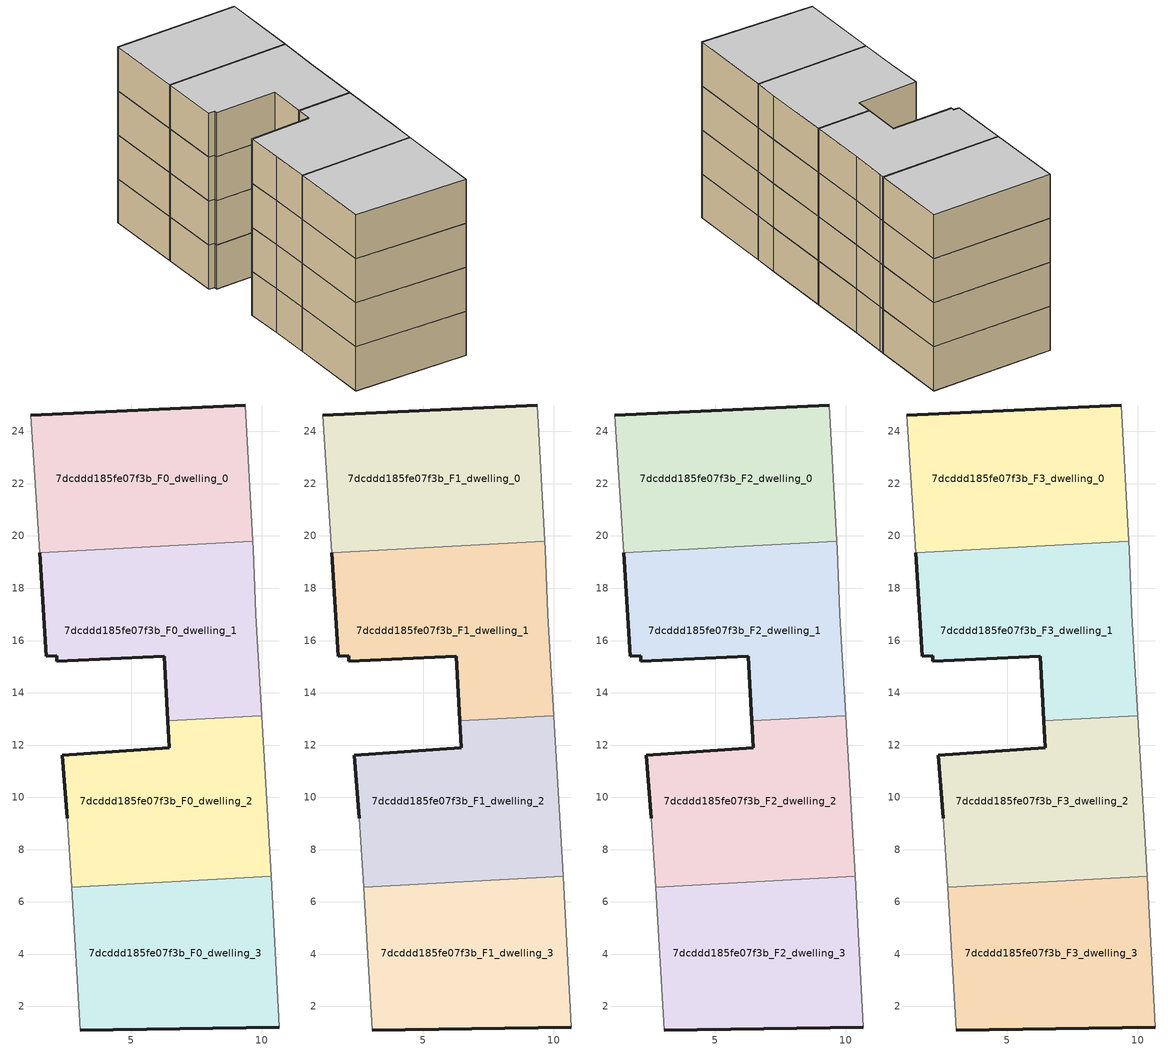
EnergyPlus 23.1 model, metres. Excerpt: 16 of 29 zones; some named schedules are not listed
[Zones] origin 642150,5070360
7dcddd185fe07f3b_F0_dwelling_0
 floor ground (EU_floor_Construction): 9.65,19.8 9.37,25.01 1.17,24.61 1.51,19.36 z0
 wall outside (EU_wall_Construction): 1.17,24.61 9.37,25.01 z0:3
 wall adiabatic (EU_wall_Construction): 9.37,25.01 9.65,19.8 / 1.51,19.36 1.17,24.61 z0:3
 wall to 7dcddd185fe07f3b_F0_dwelling_1 (EU_wall_Construction): 9.65,19.8 1.51,19.36 z0:3
7dcddd185fe07f3b_F0_dwelling_1
 floor ground (EU_floor_Construction): 10,13.13 9.77,17.01 9.67,19.51 9.65,19.8 1.51,19.36 1.76,15.41 2.16,15.41 2.16,15.21 6.27,15.41 6.41,12.93 z0
 wall outside (EU_wall_Construction): 6.41,12.93 6.27,15.41 2.16,15.21 2.16,15.41 1.76,15.41 1.51,19.36 z0:3
 wall adiabatic (EU_wall_Construction): 9.65,19.8 9.67,19.51 9.77,17.01 10,13.13 z0:3
 wall to 7dcddd185fe07f3b_F0_dwelling_2 (EU_wall_Construction): 10,13.13 6.41,12.93 z0:3
7dcddd185fe07f3b_F0_dwelling_2
 floor ground (EU_floor_Construction): 10.35,6.98 10.27,8.6 10,13.13 6.41,12.93 6.46,11.9 2.36,11.61 2.56,9.2 2.72,6.56 z0
 wall outside (EU_wall_Construction): 2.56,9.2 2.36,11.61 6.46,11.9 6.41,12.93 z0:3
 wall adiabatic (EU_wall_Construction): 2.72,6.56 2.56,9.2 / 10,13.13 10.27,8.6 10.35,6.98 z0:3
 wall to 7dcddd185fe07f3b_F0_dwelling_3 (EU_wall_Construction): 10.35,6.98 2.72,6.56 z0:3
7dcddd185fe07f3b_F0_dwelling_3
 floor ground (EU_floor_Construction): 10.67,1.2 10.35,6.98 2.72,6.56 3.06,1.1 z0
 wall outside (EU_wall_Construction): 10.67,1.2 3.06,1.1 z0:3
 wall adiabatic (EU_wall_Construction): 10.35,6.98 10.67,1.2 / 3.06,1.1 2.72,6.56 z0:3
7dcddd185fe07f3b_F1_dwelling_0
 floor to 7dcddd185fe07f3b_F0_dwelling_0 (EU_floor_Construction): 9.65,19.8 9.37,25.01 1.17,24.61 1.51,19.36 z3
 wall outside (EU_wall_Construction): 1.17,24.61 9.37,25.01 z3:6
 wall adiabatic (EU_wall_Construction): 9.37,25.01 9.65,19.8 / 1.51,19.36 1.17,24.61 z3:6
 wall to 7dcddd185fe07f3b_F1_dwelling_1 (EU_wall_Construction): 9.65,19.8 1.51,19.36 z3:6
7dcddd185fe07f3b_F1_dwelling_1
 floor to 7dcddd185fe07f3b_F0_dwelling_1 (EU_floor_Construction): 10,13.13 9.77,17.01 9.67,19.51 9.65,19.8 1.51,19.36 1.76,15.41 2.16,15.41 2.16,15.21 6.27,15.41 6.41,12.93 z3
 wall outside (EU_wall_Construction): 6.41,12.93 6.27,15.41 2.16,15.21 2.16,15.41 1.76,15.41 1.51,19.36 z3:6
 wall adiabatic (EU_wall_Construction): 9.65,19.8 9.67,19.51 9.77,17.01 10,13.13 z3:6
 wall to 7dcddd185fe07f3b_F1_dwelling_2 (EU_wall_Construction): 10,13.13 6.41,12.93 z3:6
7dcddd185fe07f3b_F1_dwelling_2
 floor to 7dcddd185fe07f3b_F0_dwelling_2 (EU_floor_Construction): 10.35,6.98 10.27,8.6 10,13.13 6.41,12.93 6.46,11.9 2.36,11.61 2.56,9.2 2.72,6.56 z3
 wall outside (EU_wall_Construction): 2.56,9.2 2.36,11.61 6.46,11.9 6.41,12.93 z3:6
 wall adiabatic (EU_wall_Construction): 2.72,6.56 2.56,9.2 / 10,13.13 10.27,8.6 10.35,6.98 z3:6
 wall to 7dcddd185fe07f3b_F1_dwelling_3 (EU_wall_Construction): 10.35,6.98 2.72,6.56 z3:6
7dcddd185fe07f3b_F1_dwelling_3
 floor to 7dcddd185fe07f3b_F0_dwelling_3 (EU_floor_Construction): 10.67,1.2 10.35,6.98 2.72,6.56 3.06,1.1 z3
 wall outside (EU_wall_Construction): 10.67,1.2 3.06,1.1 z3:6
 wall adiabatic (EU_wall_Construction): 10.35,6.98 10.67,1.2 / 3.06,1.1 2.72,6.56 z3:6
7dcddd185fe07f3b_F2_dwelling_0
 floor to 7dcddd185fe07f3b_F1_dwelling_0 (EU_floor_Construction): 9.65,19.8 9.37,25.01 1.17,24.61 1.51,19.36 z6
 wall outside (EU_wall_Construction): 1.17,24.61 9.37,25.01 z6:9
 wall adiabatic (EU_wall_Construction): 9.37,25.01 9.65,19.8 / 1.51,19.36 1.17,24.61 z6:9
 wall to 7dcddd185fe07f3b_F2_dwelling_1 (EU_wall_Construction): 9.65,19.8 1.51,19.36 z6:9
7dcddd185fe07f3b_F2_dwelling_1
 floor to 7dcddd185fe07f3b_F1_dwelling_1 (EU_floor_Construction): 10,13.13 9.77,17.01 9.67,19.51 9.65,19.8 1.51,19.36 1.76,15.41 2.16,15.41 2.16,15.21 6.27,15.41 6.41,12.93 z6
 wall outside (EU_wall_Construction): 6.41,12.93 6.27,15.41 2.16,15.21 2.16,15.41 1.76,15.41 1.51,19.36 z6:9
 wall adiabatic (EU_wall_Construction): 9.65,19.8 9.67,19.51 9.77,17.01 10,13.13 z6:9
 wall to 7dcddd185fe07f3b_F2_dwelling_2 (EU_wall_Construction): 10,13.13 6.41,12.93 z6:9
7dcddd185fe07f3b_F2_dwelling_2
 floor to 7dcddd185fe07f3b_F1_dwelling_2 (EU_floor_Construction): 10.35,6.98 10.27,8.6 10,13.13 6.41,12.93 6.46,11.9 2.36,11.61 2.56,9.2 2.72,6.56 z6
 wall outside (EU_wall_Construction): 2.56,9.2 2.36,11.61 6.46,11.9 6.41,12.93 z6:9
 wall adiabatic (EU_wall_Construction): 2.72,6.56 2.56,9.2 / 10,13.13 10.27,8.6 10.35,6.98 z6:9
 wall to 7dcddd185fe07f3b_F2_dwelling_3 (EU_wall_Construction): 10.35,6.98 2.72,6.56 z6:9
7dcddd185fe07f3b_F2_dwelling_3
 floor to 7dcddd185fe07f3b_F1_dwelling_3 (EU_floor_Construction): 10.67,1.2 10.35,6.98 2.72,6.56 3.06,1.1 z6
 wall outside (EU_wall_Construction): 10.67,1.2 3.06,1.1 z6:9
 wall adiabatic (EU_wall_Construction): 10.35,6.98 10.67,1.2 / 3.06,1.1 2.72,6.56 z6:9
7dcddd185fe07f3b_F3_dwelling_0
 floor to 7dcddd185fe07f3b_F2_dwelling_0 (EU_floor_Construction): 9.65,19.8 9.37,25.01 1.17,24.61 1.51,19.36 z9
 wall outside (EU_wall_Construction): 1.17,24.61 9.37,25.01 z9:12
 wall adiabatic (EU_wall_Construction): 9.37,25.01 9.65,19.8 / 1.51,19.36 1.17,24.61 z9:12
 wall to 7dcddd185fe07f3b_F3_dwelling_1 (EU_wall_Construction): 9.65,19.8 1.51,19.36 z9:12
 ceiling to 7dcddd185fe07f3b_F4_dwelling_0 (EU_floor_Construction): 9.37,25.01 9.65,19.8 1.51,19.36 1.17,24.61 z12
7dcddd185fe07f3b_F3_dwelling_1
 floor to 7dcddd185fe07f3b_F2_dwelling_1 (EU_floor_Construction): 10,13.13 9.77,17.01 9.67,19.51 9.65,19.8 1.51,19.36 1.76,15.41 2.16,15.41 2.16,15.21 6.27,15.41 6.41,12.93 z9
 wall outside (EU_wall_Construction): 6.41,12.93 6.27,15.41 2.16,15.21 2.16,15.41 1.76,15.41 1.51,19.36 z9:12
 wall adiabatic (EU_wall_Construction): 9.65,19.8 9.67,19.51 9.77,17.01 10,13.13 z9:12
 wall to 7dcddd185fe07f3b_F3_dwelling_2 (EU_wall_Construction): 10,13.13 6.41,12.93 z9:12
 ceiling to 7dcddd185fe07f3b_F4_dwelling_1 (EU_floor_Construction): 9.65,19.8 9.67,19.51 9.77,17.01 10,13.13 6.41,12.93 6.27,15.41 2.16,15.21 2.16,15.41 1.76,15.41 1.51,19.36 z12
7dcddd185fe07f3b_F3_dwelling_2
 floor to 7dcddd185fe07f3b_F2_dwelling_2 (EU_floor_Construction): 10.35,6.98 10.27,8.6 10,13.13 6.41,12.93 6.46,11.9 2.36,11.61 2.56,9.2 2.72,6.56 z9
 wall outside (EU_wall_Construction): 2.56,9.2 2.36,11.61 6.46,11.9 6.41,12.93 z9:12
 wall adiabatic (EU_wall_Construction): 2.72,6.56 2.56,9.2 / 10,13.13 10.27,8.6 10.35,6.98 z9:12
 wall to 7dcddd185fe07f3b_F3_dwelling_3 (EU_wall_Construction): 10.35,6.98 2.72,6.56 z9:12
 ceiling to 7dcddd185fe07f3b_F4_dwelling_2 (EU_floor_Construction): 10,13.13 10.27,8.6 10.35,6.98 2.72,6.56 2.56,9.2 2.36,11.61 6.46,11.9 6.41,12.93 z12
7dcddd185fe07f3b_F3_dwelling_3
 floor to 7dcddd185fe07f3b_F2_dwelling_3 (EU_floor_Construction): 10.67,1.2 10.35,6.98 2.72,6.56 3.06,1.1 z9
 wall outside (EU_wall_Construction): 10.67,1.2 3.06,1.1 z9:12
 wall adiabatic (EU_wall_Construction): 10.35,6.98 10.67,1.2 / 3.06,1.1 2.72,6.56 z9:12
 ceiling to 7dcddd185fe07f3b_F4_dwelling_3 (EU_floor_Construction): 10.35,6.98 10.67,1.2 3.06,1.1 2.72,6.56 z12
[Building]
EU S2 Campaign: North Axis=0; Terrain=City; Solar Distribution=FullExterior
[Site:Location]
Lyon-Bron: Latitude=45.75; Longitude=5; Time Zone=1; Elevation=198
[SizingPeriod:WeatherFileDays]
AnnualSizingPeriod: Begin Month=1; Begin Day of Month=1; End Month=12; End Day of Month=31; Day of Week for Start Day=Monday; Use Weather File Daylight Saving Period=No; Use Weather File Rain and Snow Indicators=No
[MATERIAL]
EU_InternalMass_Material: Roughness=MediumRough; Thickness=0.1; Conductivity=1; Density=1800; Specific Heat=900; Thermal Absorptance=0.9; Solar Absorptance=0.7; Visible Absorptance=0.7
[MATERIAL:NOMASS] Roughness=MediumRough; Thermal Absorptance=0.9; Solar Absorptance=0.7; Visible Absorptance=0.7
Name | Thermal Resistance
EU_wall_NoMass | 0.776494
EU_floor_NoMass | 0.421597
[CONSTRUCTION]
EU_wall_Construction: EU_wall_NoMass
EU_floor_Construction: EU_floor_NoMass
EU_InternalMass_Construction: EU_InternalMass_Material
[ZONE] Type=1; Multiplier=1; Ceiling Height=autocalculate; Floor Area=autocalculate; Part of Total Floor Area=Yes
Name | Volume
7dcddd185fe07f3b_F0_dwelling_0 | 128.729
7dcddd185fe07f3b_F1_dwelling_0; 7dcddd185fe07f3b_F2_dwelling_0; 7dcddd185fe07f3b_F3_dwelling_0 | 128.728
7dcddd185fe07f3b_F0_dwelling_1 | 128.703
7dcddd185fe07f3b_F1_dwelling_1; 7dcddd185fe07f3b_F2_dwelling_1; 7dcddd185fe07f3b_F3_dwelling_1 | 128.701
7dcddd185fe07f3b_F0_dwelling_2; 7dcddd185fe07f3b_F1_dwelling_2; 7dcddd185fe07f3b_F2_dwelling_2; 7dcddd185fe07f3b_F3_dwelling_2 | 128.717
7dcddd185fe07f3b_F0_dwelling_3 | 128.716
7dcddd185fe07f3b_F1_dwelling_3; 7dcddd185fe07f3b_F2_dwelling_3; 7dcddd185fe07f3b_F3_dwelling_3 | 128.715
[INTERNALMASS] Construction=EU_InternalMass_Construction
Name | Zone or ZoneList | Surface Area
7dcddd185fe07f3b_F0_dwelling_0_EU_InternalMass | 7dcddd185fe07f3b_F0_dwelling_0 | 42.9095
7dcddd185fe07f3b_F0_dwelling_1_EU_InternalMass | 7dcddd185fe07f3b_F0_dwelling_1 | 42.9009
7dcddd185fe07f3b_F0_dwelling_2_EU_InternalMass | 7dcddd185fe07f3b_F0_dwelling_2 | 42.9058
7dcddd185fe07f3b_F0_dwelling_3_EU_InternalMass | 7dcddd185fe07f3b_F0_dwelling_3 | 42.9051
7dcddd185fe07f3b_F1_dwelling_0_EU_InternalMass | 7dcddd185fe07f3b_F1_dwelling_0 | 42.9095
7dcddd185fe07f3b_F1_dwelling_1_EU_InternalMass | 7dcddd185fe07f3b_F1_dwelling_1 | 42.9009
7dcddd185fe07f3b_F1_dwelling_2_EU_InternalMass | 7dcddd185fe07f3b_F1_dwelling_2 | 42.9058
7dcddd185fe07f3b_F1_dwelling_3_EU_InternalMass | 7dcddd185fe07f3b_F1_dwelling_3 | 42.9051
7dcddd185fe07f3b_F2_dwelling_0_EU_InternalMass | 7dcddd185fe07f3b_F2_dwelling_0 | 42.9095
7dcddd185fe07f3b_F2_dwelling_1_EU_InternalMass | 7dcddd185fe07f3b_F2_dwelling_1 | 42.9009
7dcddd185fe07f3b_F2_dwelling_2_EU_InternalMass | 7dcddd185fe07f3b_F2_dwelling_2 | 42.9058
7dcddd185fe07f3b_F2_dwelling_3_EU_InternalMass | 7dcddd185fe07f3b_F2_dwelling_3 | 42.9051
7dcddd185fe07f3b_F3_dwelling_0_EU_InternalMass | 7dcddd185fe07f3b_F3_dwelling_0 | 42.9095
7dcddd185fe07f3b_F3_dwelling_1_EU_InternalMass | 7dcddd185fe07f3b_F3_dwelling_1 | 42.9009
7dcddd185fe07f3b_F3_dwelling_2_EU_InternalMass | 7dcddd185fe07f3b_F3_dwelling_2 | 42.9058
7dcddd185fe07f3b_F3_dwelling_3_EU_InternalMass | 7dcddd185fe07f3b_F3_dwelling_3 | 42.9051
[OTHEREQUIPMENT] Fuel Type=Electricity; Design Level Calculation Method=Watts/Area; Power per Zone Floor Area=1; Fraction Latent=0; Fraction Radiant=0; Fraction Lost=0; Carbon Dioxide Generation Rate=0; EndUse Subcategory=EU_Step8_InternalGains
Name | Zone or ZoneList or Space or SpaceList | Schedule
EU_Step8_InternalGain_7dcddd185fe07f3b_F0_dwelling_0_f000 | 7dcddd185fe07f3b_F0_dwelling_0 | EU_Step8_GainSchedule_7dcddd185fe07f3b_F0_dwelling_0_f000
EU_Step8_InternalGain_7dcddd185fe07f3b_F0_dwelling_1_f000 | 7dcddd185fe07f3b_F0_dwelling_1 | EU_Step8_GainSchedule_7dcddd185fe07f3b_F0_dwelling_1_f000
EU_Step8_InternalGain_7dcddd185fe07f3b_F0_dwelling_2_f000 | 7dcddd185fe07f3b_F0_dwelling_2 | EU_Step8_GainSchedule_7dcddd185fe07f3b_F0_dwelling_2_f000
EU_Step8_InternalGain_7dcddd185fe07f3b_F0_dwelling_3_f000 | 7dcddd185fe07f3b_F0_dwelling_3 | EU_Step8_GainSchedule_7dcddd185fe07f3b_F0_dwelling_3_f000
EU_Step8_InternalGain_7dcddd185fe07f3b_F1_dwelling_0_f000 | 7dcddd185fe07f3b_F1_dwelling_0 | EU_Step8_GainSchedule_7dcddd185fe07f3b_F1_dwelling_0_f000
EU_Step8_InternalGain_7dcddd185fe07f3b_F1_dwelling_1_f000 | 7dcddd185fe07f3b_F1_dwelling_1 | EU_Step8_GainSchedule_7dcddd185fe07f3b_F1_dwelling_1_f000
EU_Step8_InternalGain_7dcddd185fe07f3b_F1_dwelling_2_f000 | 7dcddd185fe07f3b_F1_dwelling_2 | EU_Step8_GainSchedule_7dcddd185fe07f3b_F1_dwelling_2_f000
EU_Step8_InternalGain_7dcddd185fe07f3b_F1_dwelling_3_f000 | 7dcddd185fe07f3b_F1_dwelling_3 | EU_Step8_GainSchedule_7dcddd185fe07f3b_F1_dwelling_3_f000
EU_Step8_InternalGain_7dcddd185fe07f3b_F2_dwelling_0_f000 | 7dcddd185fe07f3b_F2_dwelling_0 | EU_Step8_GainSchedule_7dcddd185fe07f3b_F2_dwelling_0_f000
EU_Step8_InternalGain_7dcddd185fe07f3b_F2_dwelling_1_f000 | 7dcddd185fe07f3b_F2_dwelling_1 | EU_Step8_GainSchedule_7dcddd185fe07f3b_F2_dwelling_1_f000
EU_Step8_InternalGain_7dcddd185fe07f3b_F2_dwelling_2_f000 | 7dcddd185fe07f3b_F2_dwelling_2 | EU_Step8_GainSchedule_7dcddd185fe07f3b_F2_dwelling_2_f000
EU_Step8_InternalGain_7dcddd185fe07f3b_F2_dwelling_3_f000 | 7dcddd185fe07f3b_F2_dwelling_3 | EU_Step8_GainSchedule_7dcddd185fe07f3b_F2_dwelling_3_f000
EU_Step8_InternalGain_7dcddd185fe07f3b_F3_dwelling_0_f000 | 7dcddd185fe07f3b_F3_dwelling_0 | EU_Step8_GainSchedule_7dcddd185fe07f3b_F3_dwelling_0_f000
EU_Step8_InternalGain_7dcddd185fe07f3b_F3_dwelling_1_f000 | 7dcddd185fe07f3b_F3_dwelling_1 | EU_Step8_GainSchedule_7dcddd185fe07f3b_F3_dwelling_1_f000
EU_Step8_InternalGain_7dcddd185fe07f3b_F3_dwelling_2_f000 | 7dcddd185fe07f3b_F3_dwelling_2 | EU_Step8_GainSchedule_7dcddd185fe07f3b_F3_dwelling_2_f000
EU_Step8_InternalGain_7dcddd185fe07f3b_F3_dwelling_3_f000 | 7dcddd185fe07f3b_F3_dwelling_3 | EU_Step8_GainSchedule_7dcddd185fe07f3b_F3_dwelling_3_f000
[ZONEVENTILATION:DESIGNFLOWRATE] Schedule=EU_AlwaysOn; Design Flow Rate Calculation Method=AirChanges/Hour; Air Changes per Hour=0.693814; Ventilation Type=Natural; Fan Pressure Rise=0; Fan Total Efficiency=1; Constant Term Coefficient=1; Temperature Term Coefficient=0; Velocity Term Coefficient=0; Velocity Squared Term Coefficient=0; Minimum Indoor Temperature=-100; Maximum Indoor Temperature=100; Delta Temperature=-100; Minimum Outdoor Temperature=-100; Maximum Outdoor Temperature=100; Maximum Wind Speed=40
Name | Zone or ZoneList or Space or SpaceList
EU_ConstantAir_7dcddd185fe07f3b_F0_dwelling_0 | 7dcddd185fe07f3b_F0_dwelling_0
EU_ConstantAir_7dcddd185fe07f3b_F0_dwelling_1 | 7dcddd185fe07f3b_F0_dwelling_1
EU_ConstantAir_7dcddd185fe07f3b_F0_dwelling_2 | 7dcddd185fe07f3b_F0_dwelling_2
EU_ConstantAir_7dcddd185fe07f3b_F0_dwelling_3 | 7dcddd185fe07f3b_F0_dwelling_3
EU_ConstantAir_7dcddd185fe07f3b_F1_dwelling_0 | 7dcddd185fe07f3b_F1_dwelling_0
EU_ConstantAir_7dcddd185fe07f3b_F1_dwelling_1 | 7dcddd185fe07f3b_F1_dwelling_1
EU_ConstantAir_7dcddd185fe07f3b_F1_dwelling_2 | 7dcddd185fe07f3b_F1_dwelling_2
EU_ConstantAir_7dcddd185fe07f3b_F1_dwelling_3 | 7dcddd185fe07f3b_F1_dwelling_3
EU_ConstantAir_7dcddd185fe07f3b_F2_dwelling_0 | 7dcddd185fe07f3b_F2_dwelling_0
EU_ConstantAir_7dcddd185fe07f3b_F2_dwelling_1 | 7dcddd185fe07f3b_F2_dwelling_1
EU_ConstantAir_7dcddd185fe07f3b_F2_dwelling_2 | 7dcddd185fe07f3b_F2_dwelling_2
EU_ConstantAir_7dcddd185fe07f3b_F2_dwelling_3 | 7dcddd185fe07f3b_F2_dwelling_3
EU_ConstantAir_7dcddd185fe07f3b_F3_dwelling_0 | 7dcddd185fe07f3b_F3_dwelling_0
EU_ConstantAir_7dcddd185fe07f3b_F3_dwelling_1 | 7dcddd185fe07f3b_F3_dwelling_1
EU_ConstantAir_7dcddd185fe07f3b_F3_dwelling_2 | 7dcddd185fe07f3b_F3_dwelling_2
EU_ConstantAir_7dcddd185fe07f3b_F3_dwelling_3 | 7dcddd185fe07f3b_F3_dwelling_3
[HVACTEMPLATE:THERMOSTAT] Constant Heating Setpoint=20; Constant Cooling Setpoint=50
EU_HeatOnly_7dcddd185fe07f3b_F0_dwelling_0; EU_HeatOnly_7dcddd185fe07f3b_F0_dwelling_1; EU_HeatOnly_7dcddd185fe07f3b_F0_dwelling_2; EU_HeatOnly_7dcddd185fe07f3b_F0_dwelling_3; EU_HeatOnly_7dcddd185fe07f3b_F1_dwelling_0; EU_HeatOnly_7dcddd185fe07f3b_F1_dwelling_1; EU_HeatOnly_7dcddd185fe07f3b_F1_dwelling_2; EU_HeatOnly_7dcddd185fe07f3b_F1_dwelling_3; EU_HeatOnly_7dcddd185fe07f3b_F2_dwelling_0; EU_HeatOnly_7dcddd185fe07f3b_F2_dwelling_1; EU_HeatOnly_7dcddd185fe07f3b_F2_dwelling_2; EU_HeatOnly_7dcddd185fe07f3b_F2_dwelling_3; EU_HeatOnly_7dcddd185fe07f3b_F3_dwelling_0; EU_HeatOnly_7dcddd185fe07f3b_F3_dwelling_1; EU_HeatOnly_7dcddd185fe07f3b_F3_dwelling_2; EU_HeatOnly_7dcddd185fe07f3b_F3_dwelling_3; EU_HeatOnly_7dcddd185fe07f3b_F4_dwelling_0; EU_HeatOnly_7dcddd185fe07f3b_F4_dwelling_1; EU_HeatOnly_7dcddd185fe07f3b_F4_dwelling_2; EU_HeatOnly_7dcddd185fe07f3b_F4_dwelling_3; EU_HeatOnly_7dcddd185fe07f3b_F5_dwelling_0; EU_HeatOnly_7dcddd185fe07f3b_F5_dwelling_1; EU_HeatOnly_7dcddd185fe07f3b_F5_dwelling_2; EU_HeatOnly_7dcddd185fe07f3b_F6_dwelling_0; EU_HeatOnly_7dcddd185fe07f3b_F6_dwelling_1; EU_HeatOnly_7dcddd185fe07f3b_F6_dwelling_2; EU_HeatOnly_7dcddd185fe07f3b_F7_dwelling_0; EU_HeatOnly_7dcddd185fe07f3b_F7_dwelling_1; EU_HeatOnly_7dcddd185fe07f3b_F7_dwelling_2
[HVACTEMPLATE:ZONE:IDEALLOADSAIRSYSTEM] System Availability Schedule=EU_AlwaysOn; Maximum Heating Supply Air Temperature=50; Minimum Cooling Supply Air Temperature=13; Maximum Heating Supply Air Humidity Ratio=0.0156; Minimum Cooling Supply Air Humidity Ratio=0.0077; Heating Limit=NoLimit; Cooling Limit=NoLimit; Heating Availability Schedule=EU_AlwaysOn; Cooling Availability Schedule=EU_CoolingOff; Dehumidification Control Type=ConstantSensibleHeatRatio; Cooling Sensible Heat Ratio=0.7; Dehumidification Setpoint=60; Humidification Control Type=None; Humidification Setpoint=30; Outdoor Air Method=None; Outdoor Air Flow Rate per Person=0.00944; Outdoor Air Flow Rate per Zone Floor Area=0; Outdoor Air Flow Rate per Zone=0; Demand Controlled Ventilation Type=None; Outdoor Air Economizer Type=NoEconomizer; Heat Recovery Type=None; Sensible Heat Recovery Effectiveness=0.7; Latent Heat Recovery Effectiveness=0.65
Name | Template Thermostat
7dcddd185fe07f3b_F0_dwelling_0 | EU_HeatOnly_7dcddd185fe07f3b_F0_dwelling_0
7dcddd185fe07f3b_F0_dwelling_1 | EU_HeatOnly_7dcddd185fe07f3b_F0_dwelling_1
7dcddd185fe07f3b_F0_dwelling_2 | EU_HeatOnly_7dcddd185fe07f3b_F0_dwelling_2
7dcddd185fe07f3b_F0_dwelling_3 | EU_HeatOnly_7dcddd185fe07f3b_F0_dwelling_3
7dcddd185fe07f3b_F1_dwelling_0 | EU_HeatOnly_7dcddd185fe07f3b_F1_dwelling_0
7dcddd185fe07f3b_F1_dwelling_1 | EU_HeatOnly_7dcddd185fe07f3b_F1_dwelling_1
7dcddd185fe07f3b_F1_dwelling_2 | EU_HeatOnly_7dcddd185fe07f3b_F1_dwelling_2
7dcddd185fe07f3b_F1_dwelling_3 | EU_HeatOnly_7dcddd185fe07f3b_F1_dwelling_3
7dcddd185fe07f3b_F2_dwelling_0 | EU_HeatOnly_7dcddd185fe07f3b_F2_dwelling_0
7dcddd185fe07f3b_F2_dwelling_1 | EU_HeatOnly_7dcddd185fe07f3b_F2_dwelling_1
7dcddd185fe07f3b_F2_dwelling_2 | EU_HeatOnly_7dcddd185fe07f3b_F2_dwelling_2
7dcddd185fe07f3b_F2_dwelling_3 | EU_HeatOnly_7dcddd185fe07f3b_F2_dwelling_3
7dcddd185fe07f3b_F3_dwelling_0 | EU_HeatOnly_7dcddd185fe07f3b_F3_dwelling_0
7dcddd185fe07f3b_F3_dwelling_1 | EU_HeatOnly_7dcddd185fe07f3b_F3_dwelling_1
7dcddd185fe07f3b_F3_dwelling_2 | EU_HeatOnly_7dcddd185fe07f3b_F3_dwelling_2
